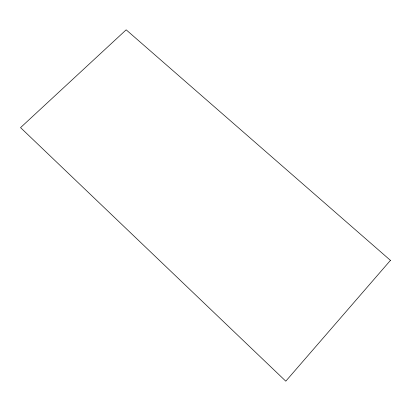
<?xml version="1.0" encoding="UTF-8"?>
<svg xmlns="http://www.w3.org/2000/svg" width="411" height="411" viewBox="0 0 411 411"><rect width="100%" height="100%" fill="white"/><g stroke="black" fill="none" stroke-linecap="round" stroke-linejoin="round"><path stroke-width="0.62" d="M390.45 260.369L285.789 381.177L20.55 127.626L126.167 29.823L390.45 260.369"/></g></svg>
